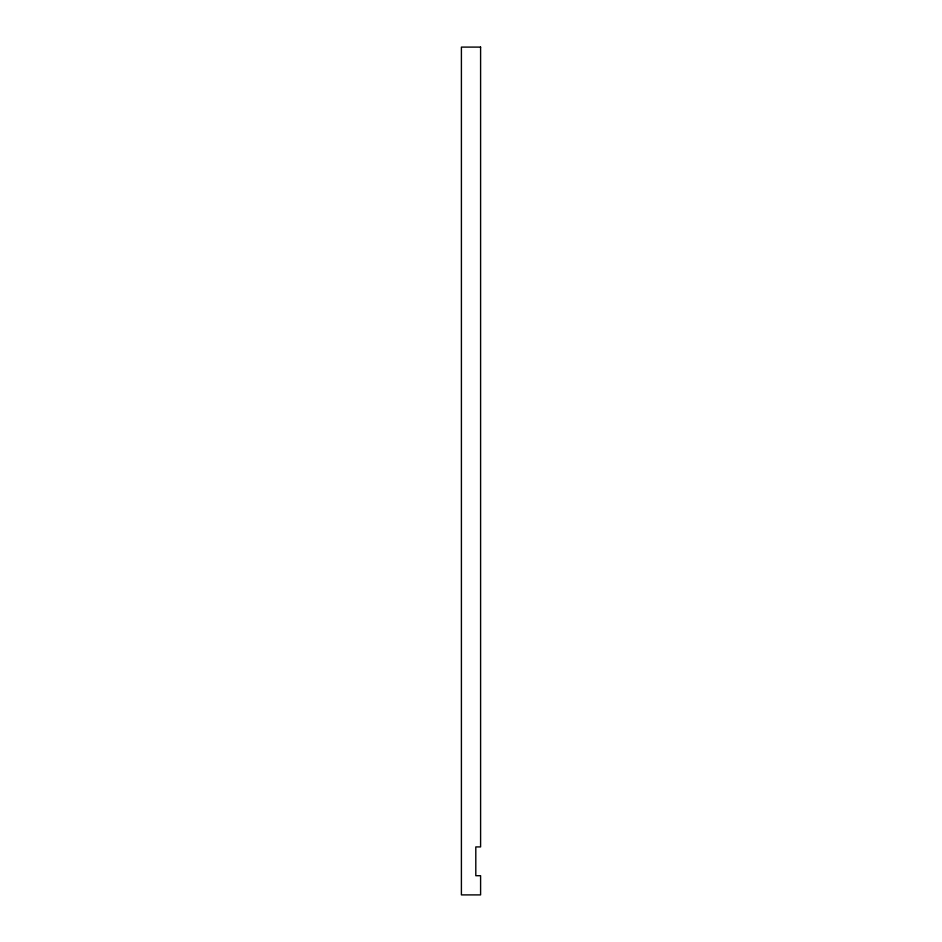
<?xml version="1.0" encoding="UTF-8"?>
<svg xmlns="http://www.w3.org/2000/svg" width="942" height="942" viewBox="0 0 942 942"><rect width="100%" height="100%" fill="white"/><g stroke="black" fill="none" stroke-linecap="round" stroke-linejoin="round"><path stroke-width="1.41" d="M480.597 47.1L461.403 47.1L461.403 894.9L480.597 894.9L480.597 875.707L475.804 875.707L475.804 846.917L480.597 846.917L480.597 47.1"/></g></svg>
